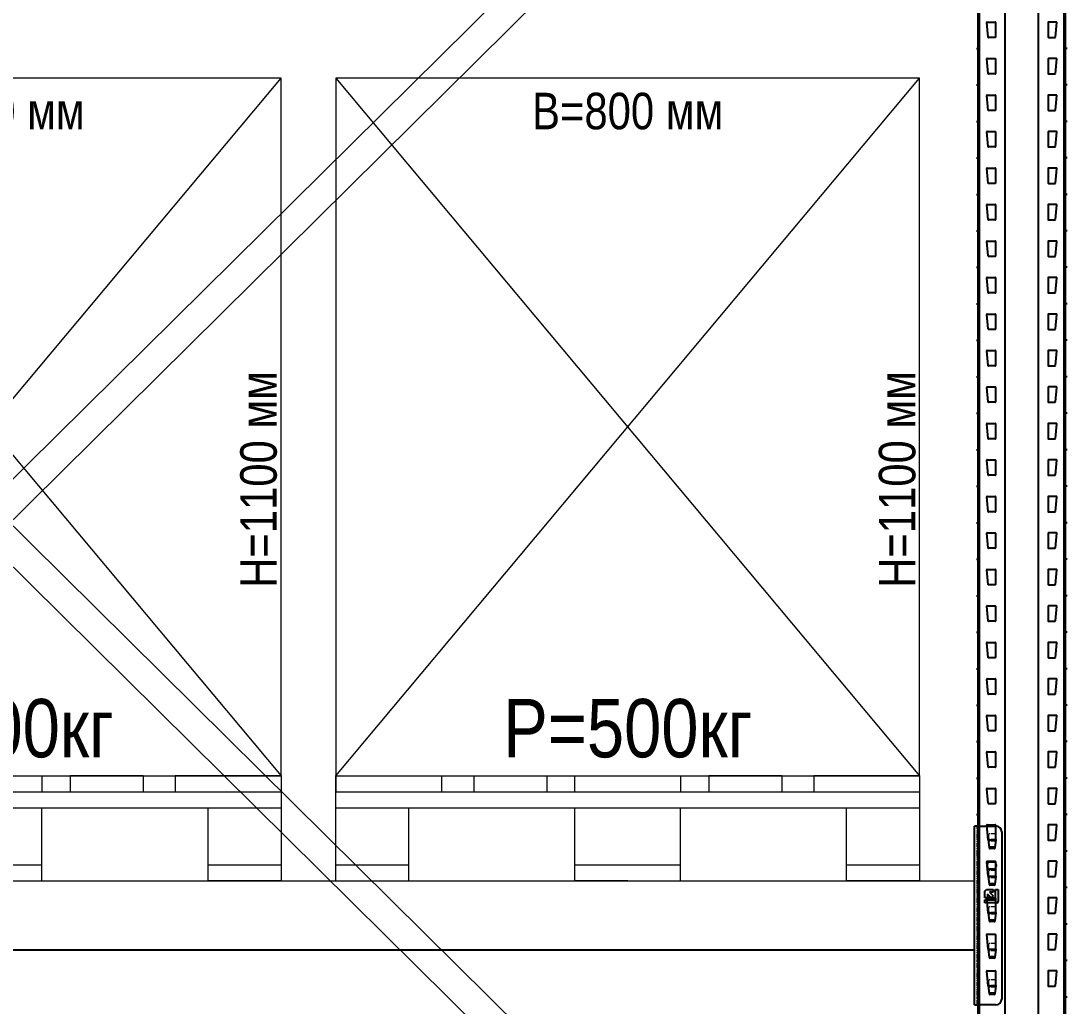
# Model space of a CAD drawing. Header units: millimetres. Extents: x 2140 to 223837, y 2113 to 170313.
# Drawn here: x 221500 to 222934, y 114882 to 116232 of the extents above; entities that cross this region are included whole.
import ezdxf

# ---------------------------------------------------------------- set-up
doc = ezdxf.new("R2010")
doc.units = ezdxf.units.MM
doc.linetypes.add('PHANTOM', pattern=[12.7, 6.35, -1.27, 1.27, -1.27, 1.27, -1.27])
doc.layers.add('0_ANNOT_Dimensions', color=7, linetype='Continuous')
doc.layers.add('2.Стойка', color=7, linetype='Continuous')
for name, color, linetype, lineweight in [('1.Балка', 5, 'Continuous', 0), ('20.Груз', 7, 'Continuous', 0), ('25.Размера', 7, 'Continuous', 0), ('37.Паллеты', 32, 'Continuous', 0), ('52.Труба СВЖ', 7, 'Continuous', 0), ('7.Поддон', 32, 'Continuous', 0)]:
    doc.layers.add(name, color=color, linetype=linetype, lineweight=lineweight)
doc.styles.add('Arial Narrow', font='ARIALN.TTF')
doc.styles.add('GOST', font='isocpeur.ttf')
doc.styles.add('Курсив', font='isocpeui.ttf')
doc.dimstyles.new('80', dxfattribs={"dimtxt": 80, "dimasz": 80, "dimexe": 0.18, "dimexo": 0, "dimgap": 20, "dimtad": 1, "dimdec": 0, "dimzin": 0, "dimdsep": 46, "dimtxsty": 'Курсив', "dimcen": 0.09, "dimadec": 0, "dimazin": 0, "dimtfac": 1, "dimtdec": 0, "dimtofl": 0, "dimtmove": 0, "dimatfit": 3, "dimfxl": 0.18, "dimtolj": 1, "dimtzin": 0, "dimarcsym": 0})
doc.dimstyles.new('blok40', dxfattribs={"dimtxt": 40, "dimasz": 80, "dimexe": 0.18, "dimexo": 0, "dimgap": 5, "dimtad": 1, "dimtoh": 1, "dimdec": 0, "dimzin": 0, "dimdsep": 46, "dimtxsty": 'GOST', "dimblk": 'NONE', "dimcen": 0.09, "dimse1": 1, "dimse2": 1, "dimsd1": 1, "dimsd2": 1, "dimadec": 0, "dimazin": 0, "dimtfac": 1, "dimtdec": 0, "dimtofl": 0, "dimtmove": 0, "dimatfit": 2, "dimldrblk": 'NONE', "dimfxl": 0.18, "dimtolj": 1, "dimtzin": 0, "dimarcsym": 0})
doc.dimstyles.new('Рзм блок', dxfattribs={"dimtxt": 40, "dimasz": 80, "dimexe": 0.18, "dimexo": 0, "dimgap": 5, "dimtad": 1, "dimtoh": 1, "dimdec": 0, "dimzin": 0, "dimdsep": 46, "dimtxsty": 'Курсив', "dimblk": 'NONE', "dimcen": 0.09, "dimse1": 1, "dimse2": 1, "dimsd1": 1, "dimsd2": 1, "dimadec": 0, "dimazin": 0, "dimtfac": 1, "dimtdec": 0, "dimtofl": 0, "dimtmove": 0, "dimatfit": 2, "dimldrblk": 'NONE', "dimfxl": 0.18, "dimtolj": 1, "dimtzin": 0, "dimarcsym": 0})

# ---------------------------------------------------------------- blocks, each defined once
blk = doc.blocks.new('*U494')
at = {"layer": '2.Стойка', "color": 0, "linetype": 'ByBlock'}
for p, q in [((-120, 0), (-120, 12200)), ((-118, 0), (-118, 12200)), ((-82.7, 0), (-82.7, 12200)), ((-37.3, 0), (-37.3, 12200)), ((-2, 0), (-2, 12200)), ((0, 0), (0, 12200)), ((-106.1, 6480.5), (-108, 6500.5)), ((-107.5, 6501), (-96.5, 6501)), ((-96, 6500.5), (-96, 6480.5)), ((-24, 6500.5), (-24, 6480.5)), ((-12.5, 6501), (-23.5, 6501)), ((-13.9, 6480.5), (-12, 6500.5)), ((-96.5, 6480), (-105.6, 6480)), ((-23.5, 6480), (-14.4, 6480)), ((-122, 6465), (-118, 6465)), ((-120, 6470.5), (-118, 6470.5)), ((0, 6470.5), (-2, 6470.5)), ((2, 6465), (-2, 6465)), ((-120, 6459.5), (-118, 6459.5)), ((-106.1, 6430.5), (-108, 6450.5)), ((-107.5, 6451), (-96.5, 6451)), ((-96, 6450.5), (-96, 6430.5)), ((-24, 6450.5), (-24, 6430.5)), ((-12.5, 6451), (-23.5, 6451)), ((-13.9, 6430.5), (-12, 6450.5)), ((0, 6459.5), (-2, 6459.5)), ((-96.5, 6430), (-105.6, 6430)), ((-23.5, 6430), (-14.4, 6430)), ((-122, 6415), (-118, 6415)), ((-120, 6420.5), (-118, 6420.5)), ((-120, 6409.5), (-118, 6409.5)), ((0, 6420.5), (-2, 6420.5)), ((2, 6415), (-2, 6415)), ((0, 6409.5), (-2, 6409.5)), ((-106.1, 6380.5), (-108, 6400.5)), ((-107.5, 6401), (-96.5, 6401)), ((-96, 6400.5), (-96, 6380.5)), ((-24, 6400.5), (-24, 6380.5)), ((-12.5, 6401), (-23.5, 6401)), ((-13.9, 6380.5), (-12, 6400.5)), ((-96.5, 6380), (-105.6, 6380)), ((-23.5, 6380), (-14.4, 6380)), ((-122, 6365), (-118, 6365)), ((-120, 6370.5), (-118, 6370.5)), ((0, 6370.5), (-2, 6370.5)), ((2, 6365), (-2, 6365)), ((-120, 6359.5), (-118, 6359.5)), ((-106.1, 6330.5), (-108, 6350.5)), ((-107.5, 6351), (-96.5, 6351)), ((-96, 6350.5), (-96, 6330.5)), ((-24, 6350.5), (-24, 6330.5)), ((-12.5, 6351), (-23.5, 6351)), ((-13.9, 6330.5), (-12, 6350.5)), ((0, 6359.5), (-2, 6359.5)), ((-96.5, 6330), (-105.6, 6330)), ((-23.5, 6330), (-14.4, 6330)), ((-122, 6315), (-118, 6315)), ((-120, 6320.5), (-118, 6320.5)), ((-120, 6309.5), (-118, 6309.5)), ((0, 6320.5), (-2, 6320.5)), ((2, 6315), (-2, 6315)), ((0, 6309.5), (-2, 6309.5)), ((-106.1, 6280.5), (-108, 6300.5)), ((-107.5, 6301), (-96.5, 6301)), ((-96, 6300.5), (-96, 6280.5)), ((-24, 6300.5), (-24, 6280.5)), ((-12.5, 6301), (-23.5, 6301)), ((-13.9, 6280.5), (-12, 6300.5)), ((-96.5, 6280), (-105.6, 6280)), ((-23.5, 6280), (-14.4, 6280)), ((-122, 6265), (-118, 6265)), ((-120, 6270.5), (-118, 6270.5)), ((0, 6270.5), (-2, 6270.5)), ((2, 6265), (-2, 6265)), ((-120, 6259.5), (-118, 6259.5)), ((-106.1, 6230.5), (-108, 6250.5)), ((-107.5, 6251), (-96.5, 6251)), ((-96, 6250.5), (-96, 6230.5)), ((-24, 6250.5), (-24, 6230.5)), ((-12.5, 6251), (-23.5, 6251)), ((-13.9, 6230.5), (-12, 6250.5)), ((0, 6259.5), (-2, 6259.5)), ((-96.5, 6230), (-105.6, 6230)), ((-23.5, 6230), (-14.4, 6230)), ((-122, 6215), (-118, 6215)), ((-120, 6220.5), (-118, 6220.5)), ((-120, 6209.5), (-118, 6209.5)), ((0, 6220.5), (-2, 6220.5)), ((2, 6215), (-2, 6215)), ((0, 6209.5), (-2, 6209.5)), ((-106.1, 6180.5), (-108, 6200.5)), ((-107.5, 6201), (-96.5, 6201)), ((-96, 6200.5), (-96, 6180.5)), ((-24, 6200.5), (-24, 6180.5)), ((-12.5, 6201), (-23.5, 6201)), ((-13.9, 6180.5), (-12, 6200.5)), ((-96.5, 6180), (-105.6, 6180)), ((-23.5, 6180), (-14.4, 6180)), ((-122, 6165), (-118, 6165)), ((-120, 6170.5), (-118, 6170.5)), ((0, 6170.5), (-2, 6170.5)), ((2, 6165), (-2, 6165)), ((-120, 6159.5), (-118, 6159.5)), ((-106.1, 6130.5), (-108, 6150.5)), ((-107.5, 6151), (-96.5, 6151)), ((-96, 6150.5), (-96, 6130.5)), ((-24, 6150.5), (-24, 6130.5)), ((-12.5, 6151), (-23.5, 6151)), ((-13.9, 6130.5), (-12, 6150.5)), ((0, 6159.5), (-2, 6159.5)), ((-96.5, 6130), (-105.6, 6130)), ((-23.5, 6130), (-14.4, 6130)), ((-122, 6115), (-118, 6115)), ((-120, 6120.5), (-118, 6120.5)), ((-120, 6109.5), (-118, 6109.5)), ((0, 6120.5), (-2, 6120.5)), ((2, 6115), (-2, 6115)), ((0, 6109.5), (-2, 6109.5)), ((-106.1, 6080.5), (-108, 6100.5)), ((-107.5, 6101), (-96.5, 6101)), ((-96, 6100.5), (-96, 6080.5)), ((-24, 6100.5), (-24, 6080.5)), ((-12.5, 6101), (-23.5, 6101)), ((-13.9, 6080.5), (-12, 6100.5)), ((-96.5, 6080), (-105.6, 6080)), ((-23.5, 6080), (-14.4, 6080)), ((-122, 6065), (-118, 6065)), ((-120, 6070.5), (-118, 6070.5)), ((0, 6070.5), (-2, 6070.5)), ((2, 6065), (-2, 6065)), ((-120, 6059.5), (-118, 6059.5)), ((-106.1, 6030.5), (-108, 6050.5)), ((-107.5, 6051), (-96.5, 6051)), ((-96, 6050.5), (-96, 6030.5)), ((-24, 6050.5), (-24, 6030.5)), ((-12.5, 6051), (-23.5, 6051)), ((-13.9, 6030.5), (-12, 6050.5)), ((0, 6059.5), (-2, 6059.5)), ((-120, 6020.5), (-118, 6020.5)), ((-96.5, 6030), (-105.6, 6030)), ((-23.5, 6030), (-14.4, 6030)), ((0, 6020.5), (-2, 6020.5)), ((-122, 6015), (-118, 6015)), ((-120, 6009.5), (-118, 6009.5)), ((2, 6015), (-2, 6015)), ((0, 6009.5), (-2, 6009.5)), ((-106.1, 5980.5), (-108, 6000.5)), ((-107.5, 6001), (-96.5, 6001)), ((-96, 6000.5), (-96, 5980.5)), ((-24, 6000.5), (-24, 5980.5)), ((-12.5, 6001), (-23.5, 6001)), ((-13.9, 5980.5), (-12, 6000.5)), ((-96.5, 5980), (-105.6, 5980)), ((-23.5, 5980), (-14.4, 5980)), ((-122, 5965), (-118, 5965)), ((-120, 5970.5), (-118, 5970.5)), ((0, 5970.5), (-2, 5970.5)), ((2, 5965), (-2, 5965)), ((-120, 5959.5), (-118, 5959.5)), ((-106.1, 5930.5), (-108, 5950.5)), ((-107.5, 5951), (-96.5, 5951)), ((-96, 5950.5), (-96, 5930.5)), ((-24, 5950.5), (-24, 5930.5)), ((-12.5, 5951), (-23.5, 5951)), ((-13.9, 5930.5), (-12, 5950.5)), ((0, 5959.5), (-2, 5959.5)), ((-120, 5920.5), (-118, 5920.5)), ((-96.5, 5930), (-105.6, 5930)), ((-23.5, 5930), (-14.4, 5930)), ((0, 5920.5), (-2, 5920.5)), ((-122, 5915), (-118, 5915)), ((-120, 5909.5), (-118, 5909.5)), ((2, 5915), (-2, 5915)), ((0, 5909.5), (-2, 5909.5)), ((-106.1, 5880.5), (-108, 5900.5)), ((-107.5, 5901), (-96.5, 5901)), ((-96, 5900.5), (-96, 5880.5)), ((-24, 5900.5), (-24, 5880.5)), ((-12.5, 5901), (-23.5, 5901)), ((-13.9, 5880.5), (-12, 5900.5)), ((-96.5, 5880), (-105.6, 5880)), ((-23.5, 5880), (-14.4, 5880)), ((-122, 5865), (-118, 5865)), ((-120, 5870.5), (-118, 5870.5)), ((0, 5870.5), (-2, 5870.5)), ((2, 5865), (-2, 5865)), ((-120, 5859.5), (-118, 5859.5)), ((-106.1, 5830.5), (-108, 5850.5)), ((-107.5, 5851), (-96.5, 5851)), ((-96, 5850.5), (-96, 5830.5)), ((-24, 5850.5), (-24, 5830.5)), ((-12.5, 5851), (-23.5, 5851)), ((-13.9, 5830.5), (-12, 5850.5)), ((0, 5859.5), (-2, 5859.5)), ((-120, 5820.5), (-118, 5820.5)), ((-96.5, 5830), (-105.6, 5830)), ((-23.5, 5830), (-14.4, 5830)), ((0, 5820.5), (-2, 5820.5)), ((-122, 5815), (-118, 5815)), ((-120, 5809.5), (-118, 5809.5)), ((2, 5815), (-2, 5815)), ((0, 5809.5), (-2, 5809.5)), ((-106.1, 5780.5), (-108, 5800.5)), ((-107.5, 5801), (-96.5, 5801)), ((-96, 5800.5), (-96, 5780.5)), ((-24, 5800.5), (-24, 5780.5)), ((-12.5, 5801), (-23.5, 5801)), ((-13.9, 5780.5), (-12, 5800.5)), ((-96.5, 5780), (-105.6, 5780)), ((-23.5, 5780), (-14.4, 5780)), ((-122, 5765), (-118, 5765)), ((-120, 5770.5), (-118, 5770.5)), ((0, 5770.5), (-2, 5770.5)), ((2, 5765), (-2, 5765)), ((-120, 5759.5), (-118, 5759.5)), ((-106.1, 5730.5), (-108, 5750.5)), ((-107.5, 5751), (-96.5, 5751)), ((-96, 5750.5), (-96, 5730.5)), ((-24, 5750.5), (-24, 5730.5)), ((-12.5, 5751), (-23.5, 5751)), ((-13.9, 5730.5), (-12, 5750.5)), ((0, 5759.5), (-2, 5759.5)), ((-120, 5720.5), (-118, 5720.5)), ((-96.5, 5730), (-105.6, 5730)), ((-23.5, 5730), (-14.4, 5730)), ((0, 5720.5), (-2, 5720.5)), ((-122, 5715), (-118, 5715)), ((-120, 5709.5), (-118, 5709.5)), ((2, 5715), (-2, 5715)), ((0, 5709.5), (-2, 5709.5)), ((-106.1, 5680.5), (-108, 5700.5)), ((-107.5, 5701), (-96.5, 5701)), ((-96, 5700.5), (-96, 5680.5)), ((-24, 5700.5), (-24, 5680.5)), ((-12.5, 5701), (-23.5, 5701)), ((-13.9, 5680.5), (-12, 5700.5)), ((-96.5, 5680), (-105.6, 5680)), ((-23.5, 5680), (-14.4, 5680)), ((-122, 5665), (-118, 5665)), ((-120, 5670.5), (-118, 5670.5)), ((0, 5670.5), (-2, 5670.5)), ((2, 5665), (-2, 5665)), ((-120, 5659.5), (-118, 5659.5)), ((-106.1, 5630.5), (-108, 5650.5)), ((-107.5, 5651), (-96.5, 5651)), ((-96, 5650.5), (-96, 5630.5)), ((-24, 5650.5), (-24, 5630.5)), ((-12.5, 5651), (-23.5, 5651)), ((-13.9, 5630.5), (-12, 5650.5)), ((0, 5659.5), (-2, 5659.5)), ((-120, 5620.5), (-118, 5620.5)), ((-96.5, 5630), (-105.6, 5630)), ((-23.5, 5630), (-14.4, 5630)), ((0, 5620.5), (-2, 5620.5)), ((-122, 5615), (-118, 5615)), ((-120, 5609.5), (-118, 5609.5)), ((2, 5615), (-2, 5615)), ((0, 5609.5), (-2, 5609.5)), ((-106.1, 5580.5), (-108, 5600.5)), ((-107.5, 5601), (-96.5, 5601)), ((-96, 5600.5), (-96, 5580.5)), ((-24, 5600.5), (-24, 5580.5)), ((-12.5, 5601), (-23.5, 5601)), ((-13.9, 5580.5), (-12, 5600.5)), ((-96.5, 5580), (-105.6, 5580)), ((-23.5, 5580), (-14.4, 5580)), ((-122, 5565), (-118, 5565)), ((-120, 5570.5), (-118, 5570.5)), ((0, 5570.5), (-2, 5570.5)), ((2, 5565), (-2, 5565)), ((-120, 5559.5), (-118, 5559.5)), ((-106.1, 5530.5), (-108, 5550.5)), ((-107.5, 5551), (-96.5, 5551)), ((-96, 5550.5), (-96, 5530.5)), ((-24, 5550.5), (-24, 5530.5)), ((-12.5, 5551), (-23.5, 5551)), ((-13.9, 5530.5), (-12, 5550.5)), ((0, 5559.5), (-2, 5559.5)), ((-120, 5520.5), (-118, 5520.5)), ((-96.5, 5530), (-105.6, 5530)), ((-23.5, 5530), (-14.4, 5530)), ((0, 5520.5), (-2, 5520.5)), ((-122, 5515), (-118, 5515)), ((-120, 5509.5), (-118, 5509.5)), ((2, 5515), (-2, 5515)), ((0, 5509.5), (-2, 5509.5)), ((-106.1, 5480.5), (-108, 5500.5)), ((-107.5, 5501), (-96.5, 5501)), ((-96, 5500.5), (-96, 5480.5)), ((-24, 5500.5), (-24, 5480.5)), ((-12.5, 5501), (-23.5, 5501)), ((-13.9, 5480.5), (-12, 5500.5)), ((-96.5, 5480), (-105.6, 5480)), ((-23.5, 5480), (-14.4, 5480)), ((-122, 5465), (-118, 5465)), ((-120, 5470.5), (-118, 5470.5)), ((0, 5470.5), (-2, 5470.5)), ((2, 5465), (-2, 5465)), ((-120, 5459.5), (-118, 5459.5)), ((-106.1, 5430.5), (-108, 5450.5)), ((-107.5, 5451), (-96.5, 5451)), ((-96, 5450.5), (-96, 5430.5)), ((-24, 5450.5), (-24, 5430.5)), ((-12.5, 5451), (-23.5, 5451)), ((-13.9, 5430.5), (-12, 5450.5)), ((0, 5459.5), (-2, 5459.5)), ((-120, 5420.5), (-118, 5420.5)), ((-96.5, 5430), (-105.6, 5430)), ((-23.5, 5430), (-14.4, 5430)), ((0, 5420.5), (-2, 5420.5)), ((-122, 5415), (-118, 5415)), ((-120, 5409.5), (-118, 5409.5)), ((2, 5415), (-2, 5415)), ((0, 5409.5), (-2, 5409.5)), ((-106.1, 5380.5), (-108, 5400.5)), ((-107.5, 5401), (-96.5, 5401)), ((-96, 5400.5), (-96, 5380.5)), ((-24, 5400.5), (-24, 5380.5)), ((-12.5, 5401), (-23.5, 5401)), ((-13.9, 5380.5), (-12, 5400.5)), ((-96.5, 5380), (-105.6, 5380)), ((-23.5, 5380), (-14.4, 5380)), ((-122, 5365), (-118, 5365)), ((-120, 5370.5), (-118, 5370.5)), ((0, 5370.5), (-2, 5370.5)), ((2, 5365), (-2, 5365)), ((-120, 5359.5), (-118, 5359.5)), ((-106.1, 5330.5), (-108, 5350.5)), ((-107.5, 5351), (-96.5, 5351)), ((-96, 5350.5), (-96, 5330.5)), ((-24, 5350.5), (-24, 5330.5)), ((-12.5, 5351), (-23.5, 5351)), ((-13.9, 5330.5), (-12, 5350.5)), ((0, 5359.5), (-2, 5359.5)), ((-120, 5320.5), (-118, 5320.5)), ((-96.5, 5330), (-105.6, 5330)), ((-23.5, 5330), (-14.4, 5330)), ((0, 5320.5), (-2, 5320.5)), ((-122, 5315), (-118, 5315)), ((-120, 5309.5), (-118, 5309.5)), ((2, 5315), (-2, 5315)), ((0, 5309.5), (-2, 5309.5)), ((-106.1, 5280.5), (-108, 5300.5)), ((-107.5, 5301), (-96.5, 5301)), ((-96, 5300.5), (-96, 5280.5)), ((-24, 5300.5), (-24, 5280.5)), ((-12.5, 5301), (-23.5, 5301)), ((-13.9, 5280.5), (-12, 5300.5)), ((-96.5, 5280), (-105.6, 5280)), ((-23.5, 5280), (-14.4, 5280)), ((-122, 5265), (-118, 5265)), ((-120, 5270.5), (-118, 5270.5)), ((0, 5270.5), (-2, 5270.5)), ((2, 5265), (-2, 5265)), ((-120, 5259.5), (-118, 5259.5)), ((-106.1, 5230.5), (-108, 5250.5)), ((-107.5, 5251), (-96.5, 5251)), ((-96, 5250.5), (-96, 5230.5)), ((-24, 5250.5), (-24, 5230.5)), ((-12.5, 5251), (-23.5, 5251)), ((-13.9, 5230.5), (-12, 5250.5)), ((0, 5259.5), (-2, 5259.5)), ((-120, 5220.5), (-118, 5220.5)), ((-96.5, 5230), (-105.6, 5230)), ((-23.5, 5230), (-14.4, 5230)), ((0, 5220.5), (-2, 5220.5)), ((-122, 5215), (-118, 5215)), ((-120, 5209.5), (-118, 5209.5)), ((2, 5215), (-2, 5215)), ((0, 5209.5), (-2, 5209.5)), ((-106.1, 5180.5), (-108, 5200.5)), ((-107.5, 5201), (-96.5, 5201)), ((-96, 5200.5), (-96, 5180.5)), ((-24, 5200.5), (-24, 5180.5)), ((-12.5, 5201), (-23.5, 5201)), ((-13.9, 5180.5), (-12, 5200.5)), ((-96.5, 5180), (-105.6, 5180)), ((-23.5, 5180), (-14.4, 5180)), ((-122, 5165), (-118, 5165)), ((-120, 5170.5), (-118, 5170.5)), ((0, 5170.5), (-2, 5170.5)), ((2, 5165), (-2, 5165)), ((-120, 5159.5), (-118, 5159.5)), ((0, 5159.5), (-2, 5159.5))]:
    blk.add_line(p, q, dxfattribs=at)
for centre, start, end in [((-107.5, 6500.5), 90, 185.4403), ((-96.5, 6500.5), 0, 90), ((-23.5, 6500.5), 90, 180), ((-12.5, 6500.5), 354.5597, 90), ((-105.6, 6480.5), 185.4403, 270), ((-96.5, 6480.5), 270, 0), ((-23.5, 6480.5), 180, 270), ((-14.4, 6480.5), 270, 354.5597), ((-107.5, 6450.5), 90, 185.4403), ((-96.5, 6450.5), 0, 90), ((-23.5, 6450.5), 90, 180), ((-12.5, 6450.5), 354.5597, 90), ((-105.6, 6430.5), 185.4403, 270), ((-96.5, 6430.5), 270, 0), ((-23.5, 6430.5), 180, 270), ((-14.4, 6430.5), 270, 354.5597), ((-107.5, 6400.5), 90, 185.4403), ((-96.5, 6400.5), 0, 90), ((-23.5, 6400.5), 90, 180), ((-12.5, 6400.5), 354.5597, 90), ((-105.6, 6380.5), 185.4403, 270), ((-96.5, 6380.5), 270, 0), ((-23.5, 6380.5), 180, 270), ((-14.4, 6380.5), 270, 354.5597), ((-107.5, 6350.5), 90, 185.4403), ((-96.5, 6350.5), 0, 90), ((-23.5, 6350.5), 90, 180), ((-12.5, 6350.5), 354.5597, 90), ((-105.6, 6330.5), 185.4403, 270), ((-96.5, 6330.5), 270, 0), ((-23.5, 6330.5), 180, 270), ((-14.4, 6330.5), 270, 354.5597), ((-107.5, 6300.5), 90, 185.4403), ((-96.5, 6300.5), 0, 90), ((-23.5, 6300.5), 90, 180), ((-12.5, 6300.5), 354.5597, 90), ((-105.6, 6280.5), 185.4403, 270), ((-96.5, 6280.5), 270, 0), ((-23.5, 6280.5), 180, 270), ((-14.4, 6280.5), 270, 354.5597), ((-107.5, 6250.5), 90, 185.4403), ((-96.5, 6250.5), 0, 90), ((-23.5, 6250.5), 90, 180), ((-12.5, 6250.5), 354.5597, 90), ((-105.6, 6230.5), 185.4403, 270), ((-96.5, 6230.5), 270, 0), ((-23.5, 6230.5), 180, 270), ((-14.4, 6230.5), 270, 354.5597), ((-107.5, 6200.5), 90, 185.4403), ((-96.5, 6200.5), 0, 90), ((-23.5, 6200.5), 90, 180), ((-12.5, 6200.5), 354.5597, 90), ((-105.6, 6180.5), 185.4403, 270), ((-96.5, 6180.5), 270, 0), ((-23.5, 6180.5), 180, 270), ((-14.4, 6180.5), 270, 354.5597), ((-107.5, 6150.5), 90, 185.4403), ((-96.5, 6150.5), 0, 90), ((-23.5, 6150.5), 90, 180), ((-12.5, 6150.5), 354.5597, 90), ((-105.6, 6130.5), 185.4403, 270), ((-96.5, 6130.5), 270, 0), ((-23.5, 6130.5), 180, 270), ((-14.4, 6130.5), 270, 354.5597), ((-107.5, 6100.5), 90, 185.4403), ((-96.5, 6100.5), 0, 90), ((-23.5, 6100.5), 90, 180), ((-12.5, 6100.5), 354.5597, 90), ((-105.6, 6080.5), 185.4403, 270), ((-96.5, 6080.5), 270, 0), ((-23.5, 6080.5), 180, 270), ((-14.4, 6080.5), 270, 354.5597), ((-107.5, 6050.5), 90, 185.4403), ((-96.5, 6050.5), 0, 90), ((-23.5, 6050.5), 90, 180), ((-12.5, 6050.5), 354.5597, 90), ((-105.6, 6030.5), 185.4403, 270), ((-96.5, 6030.5), 270, 0), ((-23.5, 6030.5), 180, 270), ((-14.4, 6030.5), 270, 354.5597), ((-107.5, 6000.5), 90, 185.4403), ((-96.5, 6000.5), 0, 90), ((-23.5, 6000.5), 90, 180), ((-12.5, 6000.5), 354.5597, 90), ((-105.6, 5980.5), 185.4403, 270), ((-96.5, 5980.5), 270, 0), ((-23.5, 5980.5), 180, 270), ((-14.4, 5980.5), 270, 354.5597), ((-107.5, 5950.5), 90, 185.4403), ((-96.5, 5950.5), 0, 90), ((-23.5, 5950.5), 90, 180), ((-12.5, 5950.5), 354.5597, 90), ((-105.6, 5930.5), 185.4403, 270), ((-96.5, 5930.5), 270, 0), ((-23.5, 5930.5), 180, 270), ((-14.4, 5930.5), 270, 354.5597), ((-107.5, 5900.5), 90, 185.4403), ((-96.5, 5900.5), 0, 90), ((-23.5, 5900.5), 90, 180), ((-12.5, 5900.5), 354.5597, 90), ((-105.6, 5880.5), 185.4403, 270), ((-96.5, 5880.5), 270, 0), ((-23.5, 5880.5), 180, 270), ((-14.4, 5880.5), 270, 354.5597), ((-107.5, 5850.5), 90, 185.4403), ((-96.5, 5850.5), 0, 90), ((-23.5, 5850.5), 90, 180), ((-12.5, 5850.5), 354.5597, 90), ((-105.6, 5830.5), 185.4403, 270), ((-96.5, 5830.5), 270, 0), ((-23.5, 5830.5), 180, 270), ((-14.4, 5830.5), 270, 354.5597), ((-107.5, 5800.5), 90, 185.4403), ((-96.5, 5800.5), 0, 90), ((-23.5, 5800.5), 90, 180), ((-12.5, 5800.5), 354.5597, 90), ((-105.6, 5780.5), 185.4403, 270), ((-96.5, 5780.5), 270, 0), ((-23.5, 5780.5), 180, 270), ((-14.4, 5780.5), 270, 354.5597), ((-107.5, 5750.5), 90, 185.4403), ((-96.5, 5750.5), 0, 90), ((-23.5, 5750.5), 90, 180), ((-12.5, 5750.5), 354.5597, 90), ((-105.6, 5730.5), 185.4403, 270), ((-96.5, 5730.5), 270, 0), ((-23.5, 5730.5), 180, 270), ((-14.4, 5730.5), 270, 354.5597), ((-107.5, 5700.5), 90, 185.4403), ((-96.5, 5700.5), 0, 90), ((-23.5, 5700.5), 90, 180), ((-12.5, 5700.5), 354.5597, 90), ((-105.6, 5680.5), 185.4403, 270), ((-96.5, 5680.5), 270, 0), ((-23.5, 5680.5), 180, 270), ((-14.4, 5680.5), 270, 354.5597), ((-107.5, 5650.5), 90, 185.4403), ((-96.5, 5650.5), 0, 90), ((-23.5, 5650.5), 90, 180), ((-12.5, 5650.5), 354.5597, 90), ((-105.6, 5630.5), 185.4403, 270), ((-96.5, 5630.5), 270, 0), ((-23.5, 5630.5), 180, 270), ((-14.4, 5630.5), 270, 354.5597), ((-107.5, 5600.5), 90, 185.4403), ((-96.5, 5600.5), 0, 90), ((-23.5, 5600.5), 90, 180), ((-12.5, 5600.5), 354.5597, 90), ((-105.6, 5580.5), 185.4403, 270), ((-96.5, 5580.5), 270, 0), ((-23.5, 5580.5), 180, 270), ((-14.4, 5580.5), 270, 354.5597), ((-107.5, 5550.5), 90, 185.4403), ((-96.5, 5550.5), 0, 90), ((-23.5, 5550.5), 90, 180), ((-12.5, 5550.5), 354.5597, 90), ((-105.6, 5530.5), 185.4403, 270), ((-96.5, 5530.5), 270, 0), ((-23.5, 5530.5), 180, 270), ((-14.4, 5530.5), 270, 354.5597), ((-107.5, 5500.5), 90, 185.4403), ((-96.5, 5500.5), 0, 90), ((-23.5, 5500.5), 90, 180), ((-12.5, 5500.5), 354.5597, 90), ((-105.6, 5480.5), 185.4403, 270), ((-96.5, 5480.5), 270, 0), ((-23.5, 5480.5), 180, 270), ((-14.4, 5480.5), 270, 354.5597), ((-107.5, 5450.5), 90, 185.4403), ((-96.5, 5450.5), 0, 90), ((-23.5, 5450.5), 90, 180), ((-12.5, 5450.5), 354.5597, 90), ((-105.6, 5430.5), 185.4403, 270), ((-96.5, 5430.5), 270, 0), ((-23.5, 5430.5), 180, 270), ((-14.4, 5430.5), 270, 354.5597), ((-107.5, 5400.5), 90, 185.4403), ((-96.5, 5400.5), 0, 90), ((-23.5, 5400.5), 90, 180), ((-12.5, 5400.5), 354.5597, 90), ((-105.6, 5380.5), 185.4403, 270), ((-96.5, 5380.5), 270, 0), ((-23.5, 5380.5), 180, 270), ((-14.4, 5380.5), 270, 354.5597), ((-107.5, 5350.5), 90, 185.4403), ((-96.5, 5350.5), 0, 90), ((-23.5, 5350.5), 90, 180), ((-12.5, 5350.5), 354.5597, 90), ((-105.6, 5330.5), 185.4403, 270), ((-96.5, 5330.5), 270, 0), ((-23.5, 5330.5), 180, 270), ((-14.4, 5330.5), 270, 354.5597), ((-107.5, 5300.5), 90, 185.4403), ((-96.5, 5300.5), 0, 90), ((-23.5, 5300.5), 90, 180), ((-12.5, 5300.5), 354.5597, 90), ((-105.6, 5280.5), 185.4403, 270), ((-96.5, 5280.5), 270, 0), ((-23.5, 5280.5), 180, 270), ((-14.4, 5280.5), 270, 354.5597), ((-107.5, 5250.5), 90, 185.4403), ((-96.5, 5250.5), 0, 90), ((-23.5, 5250.5), 90, 180), ((-12.5, 5250.5), 354.5597, 90), ((-105.6, 5230.5), 185.4403, 270), ((-96.5, 5230.5), 270, 0), ((-23.5, 5230.5), 180, 270), ((-14.4, 5230.5), 270, 354.5597), ((-107.5, 5200.5), 90, 185.4403), ((-96.5, 5200.5), 0, 90), ((-23.5, 5200.5), 90, 180), ((-12.5, 5200.5), 354.5597, 90), ((-105.6, 5180.5), 185.4403, 270), ((-96.5, 5180.5), 270, 0), ((-23.5, 5180.5), 180, 270), ((-14.4, 5180.5), 270, 354.5597)]:
    blk.add_arc(centre, 0.5, start, end, dxfattribs=at)
blk = doc.blocks.new('*D1729')
at = {"layer": 'Defpoints', "color": 0, "transparency": 16777216}
for p in [(5, -40.7), (5, -135.7), (68.4, -135.7)]:
    blk.add_point(p, dxfattribs=at)
at = {"layer": '0_ANNOT_Dimensions', "color": 0, "transparency": 16777216, "insert": (36.7, -88.2), "char_height": 20, "attachment_point": 5, "rotation": 90, "style": 'Курсив'}
blk.add_mtext('\\A1;95\\Pclose', dxfattribs=at)
blk = doc.blocks.new('_None')
blk = doc.blocks.new('поддон')
at = {"layer": '7.Поддон', "color": 0, "linetype": 'ByBlock'}
for p, q in [((0, 0), (0, 144)), ((0, 144), (0, 122)), ((0, 144), (145, 144)), ((145, 144), (145, 122)), ((189, 144), (289, 144)), ((189, 144), (189, 122)), ((289, 144), (289, 122)), ((327.5, 122), (327.5, 144)), ((327.5, 144), (472.5, 144)), ((472.5, 144), (472.5, 122)), ((611, 144), (511, 144)), ((511, 144), (511, 122)), ((611, 144), (611, 122)), ((800, 144), (655, 144)), ((655, 144), (655, 122)), ((800, 144), (800, 0)), ((0, 122), (800, 122)), ((0, 100), (800, 100)), ((100, 0), (100, 100)), ((327.5, 0), (327.5, 100)), ((472.5, 0), (472.5, 100)), ((700, 0), (700, 100)), ((0, 22), (100, 22)), ((327.5, 22), (472.5, 22)), ((700, 22), (800, 22)), ((0, 0), (100, 0)), ((400, 0), (327.5, 0)), ((400, 0), (472.5, 0)), ((800, 0), (700, 0))]:
    blk.add_line(p, q, dxfattribs=at)
blk = doc.blocks.new('*D1165')
at = {"layer": 'Defpoints', "color": 0, "linetype": 'ByBlock', "transparency": 16777216}
for p in [(475, 500, 0), (475, 0, 0), (475, 0)]:
    blk.add_point(p, dxfattribs=at)
at = {"layer": '25.Размера', "color": 0, "linetype": 'ByBlock', "transparency": 16777216, "insert": (475, 208.6), "char_height": 80, "attachment_point": 5, "style": 'Arial Narrow'}
blk.add_mtext('\\A1;Р=500кг', dxfattribs=at)
blk = doc.blocks.new('*D1152')
at = {"layer": 'Defpoints', "color": 0, "linetype": 'ByBlock', "transparency": 16777216}
for p in [(75, 1100), (875, 1100), (875, 1100)]:
    blk.add_point(p, dxfattribs=at)
at = {"layer": '25.Размера', "color": 0, "linetype": 'ByBlock', "transparency": 16777216, "insert": (475, 1054.5), "char_height": 50, "attachment_point": 5, "style": 'Arial Narrow'}
blk.add_mtext('\\A1;В=800 мм', dxfattribs=at)
blk = doc.blocks.new('*D1170')
at = {"layer": 'Defpoints', "color": 0, "linetype": 'ByBlock', "transparency": 16777216}
for p in [(875, 1100), (875, 1100), (875, 0)]:
    blk.add_point(p, dxfattribs=at)
at = {"layer": '25.Размера', "color": 0, "linetype": 'ByBlock', "transparency": 16777216, "insert": (844.5, 550), "char_height": 50, "attachment_point": 5, "rotation": 90, "style": 'Arial Narrow'}
blk.add_mtext('\\A1;Н=1100 мм', dxfattribs=at)
blk = doc.blocks.new('*D1173')
at = {"layer": 'Defpoints', "color": 0, "linetype": 'ByBlock', "transparency": 16777216}
for p in [(1350, 500, 0), (1350, 0, 0), (1350, 0)]:
    blk.add_point(p, dxfattribs=at)
at = {"layer": '25.Размера', "color": 0, "linetype": 'ByBlock', "transparency": 16777216, "insert": (1350, 208.6), "char_height": 80, "attachment_point": 5, "style": 'Arial Narrow'}
blk.add_mtext('\\A1;Р=500кг', dxfattribs=at)
blk = doc.blocks.new('*D1174')
at = {"layer": 'Defpoints', "color": 0, "linetype": 'ByBlock', "transparency": 16777216}
for p in [(950, 1100), (1750, 1100), (1750, 1100)]:
    blk.add_point(p, dxfattribs=at)
at = {"layer": '25.Размера', "color": 0, "linetype": 'ByBlock', "transparency": 16777216, "insert": (1350, 1054.5), "char_height": 50, "attachment_point": 5, "style": 'Arial Narrow'}
blk.add_mtext('\\A1;В=800 мм', dxfattribs=at)
blk = doc.blocks.new('*D1175')
at = {"layer": 'Defpoints', "color": 0, "linetype": 'ByBlock', "transparency": 16777216}
for p in [(1750, 1100), (1750, 1100), (1750, 0)]:
    blk.add_point(p, dxfattribs=at)
at = {"layer": '25.Размера', "color": 0, "linetype": 'ByBlock', "transparency": 16777216, "insert": (1719.5, 550), "char_height": 50, "attachment_point": 5, "rotation": 90, "style": 'Arial Narrow'}
blk.add_mtext('\\A1;Н=1100 мм', dxfattribs=at)
blk = doc.blocks.new('*D1176')
at = {"layer": 'Defpoints', "color": 0, "linetype": 'ByBlock', "transparency": 16777216}
for p in [(2225, 500, 0), (2225, 0, 0), (2225, 0)]:
    blk.add_point(p, dxfattribs=at)
at = {"layer": '25.Размера', "color": 0, "linetype": 'ByBlock', "transparency": 16777216, "insert": (2225, 208.6), "char_height": 80, "attachment_point": 5, "style": 'Arial Narrow'}
blk.add_mtext('\\A1;Р=500кг', dxfattribs=at)
blk = doc.blocks.new('*D1177')
at = {"layer": 'Defpoints', "color": 0, "linetype": 'ByBlock', "transparency": 16777216}
for p in [(1825, 1100), (2625, 1100), (2625, 1100)]:
    blk.add_point(p, dxfattribs=at)
at = {"layer": '25.Размера', "color": 0, "linetype": 'ByBlock', "transparency": 16777216, "insert": (2225, 1054.5), "char_height": 50, "attachment_point": 5, "style": 'Arial Narrow'}
blk.add_mtext('\\A1;В=800 мм', dxfattribs=at)
blk = doc.blocks.new('*D1178')
at = {"layer": 'Defpoints', "color": 0, "linetype": 'ByBlock', "transparency": 16777216}
for p in [(2625, 1100), (2625, 1100), (2625, 0)]:
    blk.add_point(p, dxfattribs=at)
at = {"layer": '25.Размера', "color": 0, "linetype": 'ByBlock', "transparency": 16777216, "insert": (2594.5, 550), "char_height": 50, "attachment_point": 5, "rotation": 90, "style": 'Arial Narrow'}
blk.add_mtext('\\A1;Н=1100 мм', dxfattribs=at)
blk = doc.blocks.new('*U712')
at = {"layer": '52.Труба СВЖ', "color": 3}
for p, q in [((2830.2, 3195.3), (-28.3, 367.2)), ((-0.2, 3195.3), (2860.4, 365)), ((2832.3, 336.6), (-28.3, 3166.8)), ((-0.2, 338.7), (2858.3, 3166.8))]:
    blk.add_line(p, q, dxfattribs=at)
blk = doc.blocks.new('*U1726')
at = {"layer": '1.Балка', "color": 0, "linetype": 'Continuous', "lineweight": 25}
for p, q in [((-2.5, 34.3), (-24.5, 34.3)), ((-2.5, 34.3), (5, 34.3)), ((5, -210.7), (5, 34.3)), ((2705, -210.7), (2705, 34.3)), ((2712.5, 34.3), (2705, 34.3)), ((2712.5, 34.3), (2734.5, 34.3)), ((-32.5, 26.3), (-32.5, -202.7)), ((-24.2, 15.8), (-24.2, 23.6)), ((-24.2, 15.8), (-23.2, 4.4)), ((-15.6, 4.4), (-14.6, 15.8)), ((-14.6, 15.8), (-14.6, 23.6)), ((2724.6, 15.8), (2724.6, 23.6)), ((2725.6, 4.4), (2724.6, 15.8)), ((2734.2, 15.8), (2733.2, 4.4)), ((2734.2, 15.8), (2734.2, 23.6)), ((2742.5, 26.3), (2742.5, -202.7)), ((-22.4, 5.3), (-16.4, 5.3)), ((-22.2, 3.5), (-16.6, 3.5)), ((2732.4, 5.3), (2726.4, 5.3)), ((2732.2, 3.5), (2726.6, 3.5)), ((-24.2, -34.2), (-24.2, -26.4)), ((-14.9, -14.7), (-22.5, -14.7)), ((-22.5, -24.7), (-14.9, -24.7)), ((-14.6, -34.2), (-14.6, -26.4)), ((2724.6, -34.2), (2724.6, -26.4)), ((2724.9, -14.7), (2732.5, -14.7)), ((2732.5, -24.7), (2724.9, -24.7)), ((2734.2, -34.2), (2734.2, -26.4)), ((-24.2, -34.2), (-23.2, -45.6)), ((-15.6, -45.6), (-14.6, -34.2)), ((2725.6, -45.6), (2724.6, -34.2)), ((2734.2, -34.2), (2733.2, -45.6)), ((-27.5, -52.7), (-27.5, -69.2)), ((-23.7, -52.7), (-27.5, -52.7)), ((-23.7, -66.9), (-23.7, -52.7)), ((-22.4, -44.7), (-16.4, -44.7)), ((-22.2, -46.5), (-16.6, -46.5)), ((-15.8, -56.2), (-20.9, -61.2)), ((-11.7, -52.7), (-20.7, -52.7)), ((-20.7, -52.7), (-20.7, -56.2)), ((-20.7, -56.2), (-15.8, -56.2)), ((-9.5, -54.9), (-11.7, -52.7)), ((-9.5, -63.9), (-9.5, -54.9)), ((2719.5, -54.9), (2721.8, -52.7)), ((2719.5, -63.9), (2719.5, -54.9)), ((2721.8, -52.7), (2730.8, -52.7)), ((2725.8, -56.2), (2730.9, -61.2)), ((2730.8, -56.2), (2725.8, -56.2)), ((2732.4, -44.7), (2726.4, -44.7)), ((2732.2, -46.5), (2726.6, -46.5)), ((2730.8, -52.7), (2730.8, -56.2)), ((2733.8, -66.9), (2733.8, -52.7)), ((2733.8, -52.7), (2737.5, -52.7)), ((2737.5, -52.7), (2737.5, -69.2)), ((-26, -70.7), (-9.5, -70.7)), ((-9.5, -66.9), (-23.7, -66.9)), ((-20.9, -61.2), (-18, -64)), ((-18, -64), (-13, -59)), ((-13, -59), (-13, -63.9)), ((-13, -63.9), (-9.5, -63.9)), ((-9.5, -70.7), (-9.5, -66.9)), ((2723, -63.9), (2719.5, -63.9)), ((2719.5, -70.7), (2719.5, -66.9)), ((2719.5, -66.9), (2733.8, -66.9)), ((2736, -70.7), (2719.5, -70.7)), ((2728, -64), (2723, -59)), ((2723, -59), (2723, -63.9)), ((2730.9, -61.2), (2728, -64)), ((-24.2, -84.2), (-24.2, -76.4)), ((-24.2, -84.2), (-23.2, -95.6)), ((-15.6, -95.6), (-14.6, -84.2)), ((-14.6, -84.2), (-14.6, -76.4)), ((2724.6, -84.2), (2724.6, -76.4)), ((2725.6, -95.6), (2724.6, -84.2)), ((2734.2, -84.2), (2733.2, -95.6)), ((2734.2, -84.2), (2734.2, -76.4)), ((-22.4, -94.7), (-16.4, -94.7)), ((-22.2, -96.5), (-16.6, -96.5)), ((2732.4, -94.7), (2726.4, -94.7)), ((2732.2, -96.5), (2726.6, -96.5)), ((-24.2, -134.2), (-24.2, -126.4)), ((-14.6, -134.2), (-14.6, -126.4)), ((2724.6, -134.2), (2724.6, -126.4)), ((2734.2, -134.2), (2734.2, -126.4)), ((-24.2, -134.2), (-23.2, -145.6)), ((-15.6, -145.6), (-14.6, -134.2)), ((2705, -135.7), (5, -135.7)), ((2725.6, -145.6), (2724.6, -134.2)), ((2734.2, -134.2), (2733.2, -145.6)), ((-22.4, -144.7), (-16.4, -144.7)), ((-22.2, -146.5), (-16.6, -146.5)), ((2732.4, -144.7), (2726.4, -144.7)), ((2732.2, -146.5), (2726.6, -146.5)), ((-24.2, -184.2), (-24.2, -176.4)), ((-24.2, -184.2), (-23.2, -195.6)), ((-15.6, -195.6), (-14.6, -184.2)), ((-14.6, -184.2), (-14.6, -176.4)), ((2724.6, -184.2), (2724.6, -176.4)), ((2725.6, -195.6), (2724.6, -184.2)), ((2734.2, -184.2), (2733.2, -195.6)), ((2734.2, -184.2), (2734.2, -176.4)), ((-22.4, -194.7), (-16.4, -194.7)), ((-22.2, -196.5), (-16.6, -196.5)), ((2732.4, -194.7), (2726.4, -194.7)), ((2732.2, -196.5), (2726.6, -196.5)), ((-24.5, -210.7), (-2.5, -210.7)), ((5, -210.7), (-2.5, -210.7)), ((2705, -210.7), (2712.5, -210.7)), ((2734.5, -210.7), (2712.5, -210.7))]:
    blk.add_line(p, q, dxfattribs=at)
at = {"layer": '1.Балка', "color": 0, "linetype": 'PHANTOM', "lineweight": 18}
for p, q in [((1, -210.7), (1, 34.3)), ((2709, -210.7), (2709, 34.3)), ((-24.2, 23.6), (-14.6, 23.6)), ((-24.2, 15.7), (-14.6, 15.7)), ((-24.1, 14.7), (-14.7, 14.7)), ((2734.2, 23.6), (2724.6, 23.6)), ((2734.2, 15.7), (2724.6, 15.7)), ((2734.1, 14.7), (2724.7, 14.7)), ((-24, 13.5), (-14.8, 13.5)), ((2734, 13.5), (2724.8, 13.5)), ((-24.2, -26.4), (-14.6, -26.4)), ((2734.2, -26.4), (2724.6, -26.4)), ((-24.2, -34.3), (-14.6, -34.3)), ((-24.1, -35.3), (-14.7, -35.3)), ((-24, -36.5), (-14.8, -36.5)), ((2734.2, -34.3), (2724.6, -34.3)), ((2734.1, -35.3), (2724.7, -35.3)), ((2734, -36.5), (2724.8, -36.5)), ((-24.2, -76.4), (-14.6, -76.4)), ((-24.2, -84.3), (-14.6, -84.3)), ((-24.1, -85.3), (-14.7, -85.3)), ((2734.2, -76.4), (2724.6, -76.4)), ((2734.2, -84.3), (2724.6, -84.3)), ((2734.1, -85.3), (2724.7, -85.3)), ((-24, -86.5), (-14.8, -86.5)), ((2734, -86.5), (2724.8, -86.5)), ((-24.2, -126.4), (-14.6, -126.4)), ((2734.2, -126.4), (2724.6, -126.4)), ((-24.2, -134.3), (-14.6, -134.3)), ((-24.1, -135.3), (-14.7, -135.3)), ((-24, -136.5), (-14.8, -136.5)), ((2734.2, -134.3), (2724.6, -134.3)), ((2734.1, -135.3), (2724.7, -135.3)), ((2734, -136.5), (2724.8, -136.5)), ((-24.2, -176.4), (-14.6, -176.4)), ((-24.2, -184.3), (-14.6, -184.3)), ((-24.1, -185.3), (-14.7, -185.3)), ((2734.2, -176.4), (2724.6, -176.4)), ((2734.2, -184.3), (2724.6, -184.3)), ((2734.1, -185.3), (2724.7, -185.3)), ((-24, -186.5), (-14.8, -186.5)), ((2734, -186.5), (2724.8, -186.5))]:
    blk.add_line(p, q, dxfattribs=at)
at = {"layer": '1.Балка', "color": 0}
blk.add_line((5, -40.7), (2705, -40.7), dxfattribs=at)
at = {"layer": '1.Балка', "color": 0, "linetype": 'Continuous', "lineweight": 25}
for centre, radius, start, end in [((-24.5, 26.3), 8, 90.0003, 179.9996), ((2734.5, 26.3), 8, 0.0004, 89.9997), ((-22.4, 6.3), 0.99, 185.9117, 270.8038), ((-22.2, 4.5), 1.03, 183.6643, 268.5085), ((-22.2, 4.5), 1, 184.9955, 270.0045), ((-16.6, 4.5), 1.03, 271.4915, 356.3357), ((-16.6, 4.5), 1, 270.0014, 354.9985), ((-16.4, 6.3), 0.99, 269.1962, 354.0883), ((2726.4, 6.3), 0.99, 185.9117, 270.8038), ((2726.6, 4.5), 1.03, 183.6643, 268.5085), ((2726.6, 4.5), 1, 185.0015, 269.9986), ((2732.2, 4.5), 1.03, 271.4915, 356.3357), ((2732.2, 4.5), 1, 269.9955, 355.0045), ((2732.4, 6.3), 0.99, 269.1962, 354.0883), ((-19.2, -19.7), 6, 123.5568, 236.4432), ((-18.2, -19.7), 6, 303.5568, 56.4432), ((2728.2, -19.7), 6, 123.5568, 236.4432), ((2729.2, -19.7), 6, 303.5568, 56.4432), ((-22.4, -43.7), 0.99, 185.9116, 270.8034), ((-22.2, -45.5), 1.03, 183.6646, 268.5085), ((-22.2, -45.5), 1, 184.9955, 270.0045), ((-16.6, -45.5), 1.03, 271.4915, 356.3354), ((-16.6, -45.5), 1, 270.0014, 354.9985), ((-16.4, -43.7), 0.99, 269.1966, 354.0884), ((2726.4, -43.7), 0.99, 185.9116, 270.8034), ((2726.6, -45.5), 1.03, 183.6646, 268.5085), ((2726.6, -45.5), 1, 185.0015, 269.9986), ((2732.2, -45.5), 1.03, 271.4915, 356.3354), ((2732.2, -45.5), 1, 269.9955, 355.0045), ((2732.4, -43.7), 0.99, 269.1966, 354.0884), ((-26, -69.2), 1.5, 180.0004, 270), ((2736, -69.2), 1.5, 270, 359.9996), ((-22.4, -93.7), 0.99, 185.9118, 270.8034), ((-22.2, -95.5), 1.03, 183.6645, 268.5084), ((-22.2, -95.5), 1, 184.9956, 270.0045), ((-16.6, -95.5), 1.03, 271.4916, 356.3355), ((-16.6, -95.5), 1, 270.0014, 354.9985), ((-16.4, -93.7), 0.99, 269.1966, 354.0882), ((2726.4, -93.7), 0.99, 185.9118, 270.8034), ((2726.6, -95.5), 1.03, 183.6645, 268.5084), ((2726.6, -95.5), 1, 185.0015, 269.9986), ((2732.2, -95.5), 1.03, 271.4916, 356.3355), ((2732.2, -95.5), 1, 269.9955, 355.0044), ((2732.4, -93.7), 0.99, 269.1966, 354.0882), ((-22.4, -143.7), 0.99, 185.9119, 270.8034), ((-22.2, -145.5), 1.03, 183.6645, 268.5083), ((-22.2, -145.5), 1, 184.9955, 270.0045), ((-16.6, -145.5), 1.03, 271.4917, 356.3355), ((-16.6, -145.5), 1, 270.0014, 354.9985), ((-16.4, -143.7), 0.99, 269.1966, 354.0881), ((2726.4, -143.7), 0.99, 185.9119, 270.8034), ((2726.6, -145.5), 1.03, 183.6645, 268.5083), ((2726.6, -145.5), 1, 185.0015, 269.9986), ((2732.2, -145.5), 1.03, 271.4917, 356.3355), ((2732.2, -145.5), 1, 269.9955, 355.0045), ((2732.4, -143.7), 0.99, 269.1966, 354.0881), ((-22.4, -193.7), 0.99, 185.9116, 270.8034), ((-22.2, -195.5), 1.03, 183.6643, 268.5085), ((-22.2, -195.5), 1, 184.9955, 270.0045), ((-16.6, -195.5), 1.03, 271.4915, 356.3357), ((-16.6, -195.5), 1, 270.0014, 354.9985), ((-16.4, -193.7), 0.99, 269.1966, 354.0884), ((2726.4, -193.7), 0.99, 185.9116, 270.8034), ((2726.6, -195.5), 1.03, 183.6643, 268.5085), ((2726.6, -195.5), 1, 185.0015, 269.9986), ((2732.2, -195.5), 1.03, 271.4915, 356.3357), ((2732.2, -195.5), 1, 269.9955, 355.0045), ((2732.4, -193.7), 0.99, 269.1966, 354.0884), ((-24.5, -202.7), 8, 180.0004, 269.9997), ((2734.5, -202.7), 8, 270.0003, 359.9996)]:
    blk.add_arc(centre, radius, start, end, dxfattribs=at)
at = {"layer": '0_ANNOT_Dimensions', "color": 0}
dim = blk.add_linear_dim(base=(68.4, -135.7), p1=(5, -40.7), p2=(5, -135.7), angle=90, text='<>\\Pclose', dimstyle='Рзм блок', override={"dimtxt": 20}, dxfattribs=at)
dim.commit()
dim.dimension.update_dxf_attribs({"geometry": '*D1729', "text_midpoint": (36.7, -88.2)})
blk = doc.blocks.new('*U1164')
at = {"layer": '20.Груз', "color": 0, "linetype": 'ByBlock'}
for p, q in [((75, 1100), (875, 144)), ((75, 144), (875, 1100)), ((950, 144), (1750, 1100)), ((950, 1100), (1750, 144)), ((1825, 144), (2625, 1100)), ((1825, 1100), (2625, 144))]:
    blk.add_line(p, q, dxfattribs=at)
for points in [[(75, 144), (875, 144), (875, 1100), (75, 1100)], [(950, 144), (1750, 144), (1750, 1100), (950, 1100)], [(1825, 144), (2625, 144), (2625, 1100), (1825, 1100)]]:
    blk.add_lwpolyline(points, close=True, dxfattribs=at)
at = {"layer": '7.Поддон', "color": 0, "linetype": 'ByBlock'}
for p in [(75, 0), (950, 0), (1825, 0)]:
    blk.add_blockref('поддон', p, dxfattribs=at)
at = {"layer": '25.Размера', "color": 0, "linetype": 'ByBlock'}
for base, p1, p2, picture, middle in [((875, 1100), (75, 1100), (875, 1100), '*D1152', (475, 1054.5)), ((1750, 1100), (950, 1100), (1750, 1100), '*D1174', (1350, 1054.5)), ((2625, 1100), (1825, 1100), (2625, 1100), '*D1177', (2225, 1054.5))]:
    dim = blk.add_linear_dim(base=base, p1=p1, p2=p2, text='В=<> мм', dimstyle='blok40', override={"dimtxt": 50, "dimgap": 20, "dimtad": 4, "dimtxsty": 'Arial Narrow'}, dxfattribs=at)
    dim.commit()
    dim.dimension.update_dxf_attribs({"geometry": picture, "text_midpoint": middle})
for base, p1, p2, picture, middle in [((875, 1100), (875, 0), (875, 1100), '*D1170', (844.5, 550)), ((1750, 1100), (1750, 0), (1750, 1100), '*D1175', (1719.5, 550)), ((2625, 1100), (2625, 0), (2625, 1100), '*D1178', (2594.5, 550))]:
    dim = blk.add_linear_dim(base=base, p1=p1, p2=p2, angle=90, text='Н=<> мм', dimstyle='blok40', override={"dimtxt": 50, "dimtxsty": 'Arial Narrow'}, dxfattribs=at)
    dim.commit()
    dim.dimension.update_dxf_attribs({"geometry": picture, "text_midpoint": middle})
for base, p1, p2, picture, middle in [((475, 0, 0), (475, 500), (475, 0), '*D1165', (475, 208.6, 0)), ((1350, 0, 0), (1350, 500), (1350, 0), '*D1173', (1350, 208.6, 0)), ((2225, 0, 0), (2225, 500), (2225, 0), '*D1176', (2225, 208.6, 0))]:
    dim = blk.add_linear_dim(base=base, p1=p1, p2=p2, angle=90, text='Р=<>кг', dimstyle='80', override={"dimtih": 1, "dimtxsty": 'Arial Narrow', "dimse1": 1, "dimse2": 1, "dimsd1": 1, "dimsd2": 1, "dimtmove": 2}, dxfattribs=at)
    dim.commit()
    dim.dimension.update_dxf_attribs({"geometry": picture, "text_midpoint": middle, "dimtype": 160})

msp = doc.modelspace()

# ---------------------------------------------------------------- block references
at = {"color": 0}
msp.add_blockref('*U712', (220041.7, 113777.5), dxfattribs=at)
at = {"layer": '1.Балка', "color": 1}
msp.add_blockref('*U1726', (220101.7, 115094.5), dxfattribs=at)
at = {"layer": '2.Стойка', "color": 0}
msp.add_blockref('*U494', (222931.7, 109729.5), dxfattribs=at)
at = {"layer": '37.Паллеты', "color": 1, "lineweight": 0}
msp.add_blockref('*U1164', (220106.7, 115053.8), dxfattribs=at)

doc.saveas('drawing.dxf')
